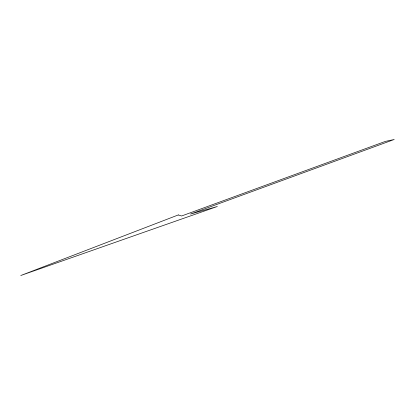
<?xml version="1.0" encoding="UTF-8"?>
<svg xmlns="http://www.w3.org/2000/svg" width="415" height="415" viewBox="0 0 415 415"><rect width="100%" height="100%" fill="white"/><g stroke="black" fill="none" stroke-linecap="round" stroke-linejoin="round"><path stroke-width="0.62" d="M178.305 214.939L20.75 275.519L217.372 206.478L190.469 214.067L394.25 139.482L385.395 141.401L181.594 215.987L178.305 214.939"/></g></svg>
